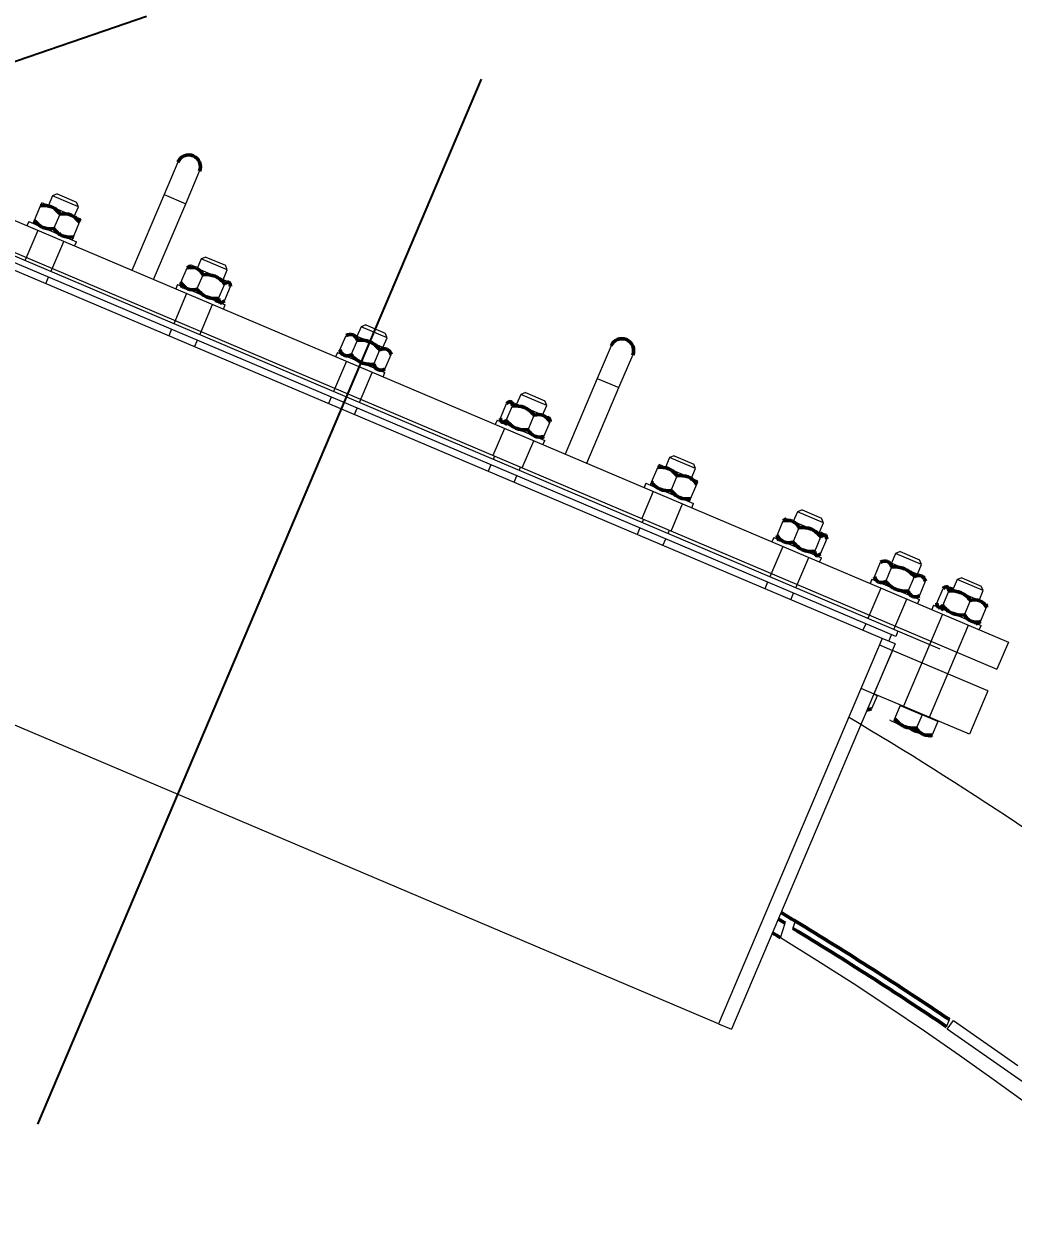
# Model space of a CAD drawing. Header units: inches. Extents: x 0 to 4731, y 0 to 1632.
# Drawn here: x 1050.21 to 1083.32, y 1395.15 to 1435.1 of the extents above; entities that cross this region are included whole.
import ezdxf

# ---------------------------------------------------------------- set-up
doc = ezdxf.new("R2010")
doc.units = ezdxf.units.IN
doc.header["$LTSCALE"] = 48
doc.header["$MEASUREMENT"] = 0
doc.linetypes.add('CENTER', pattern=[2, 1.25, -0.25, 0.25, -0.25])
for name, color, linetype, lineweight in [('AM_0', 7, 'Continuous', 50), ('AM_7', 142, 'CENTER', 25), ('Am_8', 1, 'Continuous', 25), ('Equipment-AM_0', 7, 'Continuous', 50), ('Equipment-AM_5', 92, 'Continuous', 25), ('Process-AM_5', 92, 'Continuous', 25)]:
    doc.layers.add(name, color=color, linetype=linetype, lineweight=lineweight)
doc.styles.add('ISOCP', font='ISOCP.SHX')
doc.styles.get("Standard").update_dxf_attribs({"font": 'ROMANS.SHX', "width": 0.7})
doc.dimstyles.new('METSOPOWER_ANSI$0', dxfattribs={"dimtxt": 0.12, "dimasz": 0.12, "dimexe": 0.1, "dimexo": 0.05, "dimgap": 0.06, "dimtad": 1, "dimtoh": 1, "dimdec": 5, "dimzin": 12, "dimdsep": 46, "dimlunit": 4, "dimtxsty": 'Standard', "dimcen": 0, "dimclrd": 256, "dimclre": 256, "dimclrt": 140, "dimadec": 0, "dimazin": 2, "dimtp": 0.1, "dimtm": 0.1, "dimtfac": 0.71, "dimtdec": 5, "dimtmove": 0, "dimatfit": 3, "dimfxl": 1, "dimfrac": 2, "dimtzin": 7, "dimlwd": -1, "dimlwe": -1, "dimarcsym": 1})
doc.dimstyles.new('METSOPOWER_ANSI$2', dxfattribs={"dimtxt": 0.12, "dimasz": 0.12, "dimexe": 0.1, "dimexo": 0.05, "dimgap": 0.06, "dimtad": 1, "dimzin": 12, "dimdsep": 46, "dimlunit": 3, "dimtxsty": 'Standard', "dimcen": 0, "dimclrd": 256, "dimclre": 256, "dimclrt": 140, "dimadec": 0, "dimazin": 2, "dimtp": 0.1, "dimtm": 0.1, "dimtfac": 0.71, "dimtmove": 0, "dimatfit": 3, "dimfxl": 1, "dimtzin": 7, "dimlwd": -1, "dimlwe": -1, "dimarcsym": 1})
doc.dimstyles.new('VALMET_ANSI$0', dxfattribs={"dimscale": 48, "dimtxt": 0.12, "dimasz": 0.12, "dimexe": 0.1, "dimexo": 0.05, "dimgap": 0.06, "dimtad": 1, "dimtoh": 1, "dimdec": 5, "dimzin": 7, "dimdsep": 46, "dimlunit": 4, "dimtxsty": 'Standard', "dimcen": 0, "dimclrd": 256, "dimclre": 256, "dimclrt": 140, "dimadec": 0, "dimazin": 2, "dimtp": 0.1, "dimtm": 0.1, "dimtfac": 0.71, "dimtdec": 5, "dimtofl": 0, "dimtmove": 0, "dimatfit": 3, "dimfxl": 1, "dimfrac": 2, "dimtolj": 1, "dimtzin": 7, "dimlwd": -1, "dimlwe": -1, "dimarcsym": 1})
doc.dimstyles.new('VALMET_ANSI$2', dxfattribs={"dimtxt": 0.12, "dimasz": 0.12, "dimexe": 0.1, "dimexo": 0.05, "dimgap": 0.06, "dimtad": 1, "dimdec": 5, "dimzin": 7, "dimdsep": 46, "dimlunit": 4, "dimtxsty": 'Standard', "dimcen": 0, "dimclrd": 256, "dimclre": 256, "dimclrt": 140, "dimadec": 0, "dimazin": 2, "dimtp": 0.1, "dimtm": 0.1, "dimtfac": 0.71, "dimtdec": 5, "dimtofl": 0, "dimtmove": 0, "dimatfit": 3, "dimfxl": 1, "dimfrac": 2, "dimtolj": 1, "dimtzin": 7, "dimlwd": -1, "dimlwe": -1, "dimarcsym": 1})

# ---------------------------------------------------------------- blocks, each defined once
blk = doc.blocks.new('*D455')
at = {"layer": 'Defpoints', "color": 0, "transparency": 16777216}
for p in [(1132.931, 1522.748), (892.931, 1302.711), (1132.931, 1302.711)]:
    blk.add_point(p, dxfattribs=at)
at = {"layer": 'Equipment-AM_5', "linetype": 'ByBlock', "transparency": 16777216}
for p, q in [((892.931, 1305.111), (892.931, 1527.548)), ((1132.931, 1305.111), (1132.931, 1527.548)), ((898.691, 1522.748), (1127.171, 1522.748))]:
    blk.add_line(p, q, dxfattribs=at)
at = {"layer": 'Equipment-AM_5', "transparency": 16777216}
for points in [[(898.691, 1523.708), (898.691, 1521.788), (892.931, 1522.748)], [(1127.171, 1523.708), (1127.171, 1521.788), (1132.931, 1522.748)]]:
    blk.add_solid(points, dxfattribs=at)
at = {"layer": 'Equipment-AM_5', "color": 140, "transparency": 16777216, "char_height": 5.76, "attachment_point": 2, "style": 'ISOCP', "bg_fill": 3, "box_fill_scale": 1.25, "bg_fill_color": 256, "bg_fill_true_color": 13158600, "bg_fill_transparency": 0}
for s, insert in [('20\'-0"', (1012.931, 1531.389)), ('OUTSIDE', (1012.931, 1519.868))]:
    blk.add_mtext(s, dxfattribs=dict(at, insert=insert))
blk = doc.blocks.new('*D595')
at = {"layer": 'Defpoints', "color": 0, "transparency": 16777216}
for p in [(1119.408, 1502.052), (1012.931, 1432.445), (1119.408, 1356.961)]:
    blk.add_point(p, dxfattribs=at)
at = {"layer": 'Equipment-AM_5', "linetype": 'ByBlock', "transparency": 16777216}
for p, q in [((1012.931, 1434.845), (1012.931, 1506.852)), ((1119.408, 1359.361), (1119.408, 1506.852)), ((1018.691, 1502.052), (1113.648, 1502.052))]:
    blk.add_line(p, q, dxfattribs=at)
at = {"layer": 'Equipment-AM_5', "transparency": 16777216}
for points in [[(1018.691, 1503.012), (1018.691, 1501.092), (1012.931, 1502.052)], [(1113.648, 1503.012), (1113.648, 1501.092), (1119.408, 1502.052)]]:
    blk.add_solid(points, dxfattribs=at)
at = {"layer": 'Equipment-AM_5', "color": 140, "transparency": 16777216, "insert": (1066.169, 1507.812), "char_height": 5.76, "attachment_point": 5, "style": 'ISOCP', "bg_fill": 3, "box_fill_scale": 1.25, "bg_fill_color": 256, "bg_fill_true_color": 13158600, "bg_fill_transparency": 0}
blk.add_mtext('8\'-10 15/32"', dxfattribs=at)
blk = doc.blocks.new('*D543')
at = {"layer": 'Defpoints', "color": 0, "transparency": 16777216}
for p in [(1139.931, 1537.145), (885.931, 1302.711), (1139.931, 1302.711)]:
    blk.add_point(p, dxfattribs=at)
at = {"layer": 'Equipment-AM_5', "linetype": 'ByBlock', "transparency": 16777216}
for p, q in [((885.931, 1305.111), (885.931, 1541.945)), ((1139.931, 1305.111), (1139.931, 1541.945)), ((891.691, 1537.145), (1134.171, 1537.145))]:
    blk.add_line(p, q, dxfattribs=at)
at = {"layer": 'Equipment-AM_5', "transparency": 16777216}
for points in [[(891.691, 1538.105), (891.691, 1536.185), (885.931, 1537.145)], [(1134.171, 1538.105), (1134.171, 1536.185), (1139.931, 1537.145)]]:
    blk.add_solid(points, dxfattribs=at)
at = {"layer": 'Equipment-AM_5', "color": 140, "transparency": 16777216, "insert": (1012.931, 1542.905), "char_height": 5.76, "attachment_point": 5, "style": 'ISOCP', "bg_fill": 3, "box_fill_scale": 1.25, "bg_fill_color": 256, "bg_fill_true_color": 13158600, "bg_fill_transparency": 0}
blk.add_mtext('21\'-2"', dxfattribs=at)
blk = doc.blocks.new('*D600')
at = {"layer": 'Defpoints', "color": 0, "transparency": 16777216}
for p in [(1055.542, 1464.75), (1065.526, 1433.253), (1012.931, 1432.445), (1050.672, 1398.259), (1012.931, 904.391)]:
    blk.add_point(p, dxfattribs=at)
at = {"layer": 'Equipment-AM_5', "linetype": 'ByBlock', "transparency": 16777216}
for p, q in [((1012.931, 1434.845), (1012.931, 1475.286)), ((1066.463, 1435.462), (1077.768, 1462.095))]:
    blk.add_line(p, q, dxfattribs=at)
blk.add_arc((1012.931, 1309.348), 161.137, 69.0482, 87.9518, dxfattribs=at)
at = {"layer": 'Equipment-AM_5', "transparency": 16777216}
for points in [[(1018.673, 1469.423), (1018.708, 1471.343), (1012.931, 1470.486)], [(1070.91, 1460.722), (1070.192, 1458.941), (1075.893, 1457.676)]]:
    blk.add_solid(points, dxfattribs=at)
at = {"layer": 'Equipment-AM_5', "color": 140, "transparency": 16777216, "insert": (1046.205, 1472.895), "char_height": 5.76, "attachment_point": 5, "rotation": 348.5, "bg_fill": 3, "box_fill_scale": 1.25, "bg_fill_color": 256, "bg_fill_true_color": 13158600, "bg_fill_transparency": 0}
blk.add_mtext('23°', dxfattribs=at)
blk = doc.blocks.new('*D601')
at = {"layer": 'Defpoints', "color": 0, "transparency": 16777216}
for p in [(1107.652, 1458.669), (1012.931, 1432.445), (1114.835, 1397.892), (1091.584, 1375.989), (1012.931, 904.391)]:
    blk.add_point(p, dxfattribs=at)
at = {"layer": 'Equipment-AM_5', "linetype": 'ByBlock', "transparency": 16777216}
for p, q in [((1012.931, 1434.845), (1012.931, 1489.862)), ((1116.582, 1399.538), (1149.75, 1430.784))]:
    blk.add_line(p, q, dxfattribs=at)
blk.add_arc((1012.931, 1301.895), 183.167, 45.09243, 88.19816, dxfattribs=at)
at = {"layer": 'Equipment-AM_5', "transparency": 16777216}
for points in [[(1018.675, 1484.011), (1018.706, 1485.931), (1012.931, 1485.062)], [(1142.929, 1432.291), (1141.553, 1430.953), (1146.256, 1427.492)]]:
    blk.add_solid(points, dxfattribs=at)
at = {"layer": 'Equipment-AM_5', "color": 140, "transparency": 16777216, "insert": (1087.826, 1475.343), "char_height": 5.76, "attachment_point": 5, "rotation": 336.6453, "bg_fill": 3, "box_fill_scale": 1.25, "bg_fill_color": 256, "bg_fill_true_color": 13158600, "bg_fill_transparency": 0}
blk.add_mtext('47°', dxfattribs=at)
blk = doc.blocks.new('*D602')
at = {"layer": 'Defpoints', "color": 0, "transparency": 16777216}
for p in [(1012.931, 1432.445), (1091.433, 965.574), (1113.52, 944.996), (1012.931, 904.391), (1063.139, 859.795)]:
    blk.add_point(p, dxfattribs=at)
at = {"layer": 'Process-AM_5', "linetype": 'ByBlock', "transparency": 16777216}
for p, q in [((1115.276, 943.36), (1152.407, 908.767)), ((1012.931, 901.991), (1012.931, 848.083))]:
    blk.add_line(p, q, dxfattribs=at)
blk.add_arc((1012.931, 1038.711), 185.828, 271.77604, 315.2501, dxfattribs=at)
at = {"layer": 'Process-AM_5', "transparency": 16777216}
for points in [[(1144.212, 908.551), (1145.596, 907.221), (1148.895, 912.039)], [(1018.705, 852.013), (1018.676, 853.932), (1012.931, 852.883)]]:
    blk.add_solid(points, dxfattribs=at)
at = {"layer": 'Process-AM_5', "color": 140, "transparency": 16777216, "insert": (1084.771, 873.594), "char_height": 5.76, "attachment_point": 5, "rotation": 23.5131}
blk.add_mtext('\\A1;47°', dxfattribs=at)
blk = doc.blocks.new('*D603')
at = {"layer": 'Defpoints', "color": 0, "transparency": 16777216}
for p in [(1041.584, 1447.525), (1012.931, 1432.445), (1026.961, 1425.947), (1015.437, 1421.979), (1012.931, 904.391)]:
    blk.add_point(p, dxfattribs=at)
at = {"layer": 'Process-AM_5', "linetype": 'ByBlock', "transparency": 16777216}
for p, q in [((1012.931, 1434.845), (1012.931, 1464.883)), ((1029.23, 1426.729), (1054.313, 1435.365))]:
    blk.add_line(p, q, dxfattribs=at)
blk.add_arc((1012.931, 1421.116), 38.966, 27.4772, 81.5228, dxfattribs=at)
at = {"layer": 'Process-AM_5', "transparency": 16777216}
for points in [[(1018.605, 1458.7), (1018.746, 1460.615), (1012.931, 1460.083)], [(1048.384, 1439.474), (1046.62, 1438.717), (1049.775, 1433.803)]]:
    blk.add_solid(points, dxfattribs=at)
at = {"layer": 'Process-AM_5', "color": 140, "transparency": 16777216, "insert": (1038.904, 1457.529), "char_height": 5.76, "attachment_point": 5, "rotation": 324.5}
blk.add_mtext('\\A1;71°', dxfattribs=at)
blk = doc.blocks.new('*D606')
at = {"layer": 'Defpoints', "color": 0, "transparency": 16777216}
for p in [(1121.3, 1487.338), (1012.931, 1432.445), (1121.3, 1361.945)]:
    blk.add_point(p, dxfattribs=at)
at = {"layer": 'Process-AM_5', "linetype": 'ByBlock', "transparency": 16777216}
for p, q in [((1012.931, 1434.845), (1012.931, 1492.138)), ((1121.3, 1364.345), (1121.3, 1492.138)), ((1018.691, 1487.338), (1115.54, 1487.338))]:
    blk.add_line(p, q, dxfattribs=at)
at = {"layer": 'Process-AM_5', "transparency": 16777216}
for points in [[(1018.691, 1488.298), (1018.691, 1486.378), (1012.931, 1487.338)], [(1115.54, 1488.298), (1115.54, 1486.378), (1121.3, 1487.338)]]:
    blk.add_solid(points, dxfattribs=at)
at = {"layer": 'Process-AM_5', "color": 140, "transparency": 16777216, "insert": (1067.115, 1494.606), "char_height": 5.76, "attachment_point": 5}
blk.add_mtext('\\A1;9\'-0 3/8"', dxfattribs=at)

msp = doc.modelspace()

# ---------------------------------------------------------------- hatches: boundary and pattern name
at = {"layer": 'Am_8'}
h = msp.add_hatch(dxfattribs=at)
h.set_pattern_fill('ANSI32', color=256, scale=48, style=0)
h.set_pattern_definition([(45, (-160.521, 2.043), (-12.72792, 12.72792), []), (45, (-152.036, 2.043), (-12.72792, 12.72792), [])])
edge = h.paths.add_edge_path(flags=0)
edge.add_line((1081.112628, 1401.437545), (1086.043923, 1397.984615))
edge.add_line((1086.043923, 1397.984615), (1086.253279, 1398.283605))
edge.add_line((1086.253279, 1398.283605), (1084.098909, 1399.792111))
edge.add_arc((1084.242303, 1399.996899), 0.25, 145, 235, ccw=False)
edge.add_line((1084.037515, 1400.140293), (1086.88819, 1404.211479))
edge.add_arc((1087.092978, 1404.068085), 0.25, 55, 145, ccw=False)
edge.add_line((1087.236372, 1404.272873), (1089.390742, 1402.764367))
edge.add_line((1089.390742, 1402.764367), (1089.600097, 1403.063357))
edge.add_line((1089.600097, 1403.063357), (1084.668802, 1406.516287))
edge.add_line((1084.668802, 1406.516287), (1084.459447, 1406.217297))
edge.add_line((1084.459447, 1406.217297), (1086.613817, 1404.708791))
edge.add_arc((1086.470422, 1404.504003), 0.25, -35, 55, ccw=False)
edge.add_line((1086.67521, 1404.360609), (1083.824536, 1400.289423))
edge.add_arc((1083.619748, 1400.432817), 0.25, 235, 325, ccw=False)
edge.add_line((1083.476353, 1400.228029), (1081.321984, 1401.736535))
edge.add_line((1081.321984, 1401.736535), (1081.112628, 1401.437545))

# ---------------------------------------------------------------- linework, layer by layer
at = {"layer": 'Equipment-AM_0', "lineweight": 18}
for p, q in [((1081.112628, 1401.437545), (1081.321984, 1401.736535)), ((1081.321984, 1401.736535), (1083.476353, 1400.228029)), ((1086.043923, 1397.984615), (1081.112628, 1401.437545))]:
    msp.add_line(p, q, dxfattribs=at)
for radius, start, end in [(127, 47.27038563, 59.27734164), (119.5, 14.83038153, 58.40728617)]:
    msp.add_arc((1012.931266, 1302.71108), radius, start, end, dxfattribs=at)

# ---------------------------------------------------------------- next in the draw order: dimensions: what is measured, and where the dimension line sits
at = {"layer": 'Equipment-AM_5'}
dim = msp.add_linear_dim(base=(1132.931266, 1522.748231), p1=(892.931266, 1302.71108), p2=(1132.931266, 1302.71108), text='<>\\XOUTSIDE', dimstyle='METSOPOWER_ANSI$0', override={"dimscale": 48, "dimzin": 15, "dimpost": '', "dimtxsty": 'ISOCP', "dimtfill": 1}, dxfattribs=at)
dim.commit()
dim.dimension.update_dxf_attribs({"geometry": '*D455', "text_midpoint": (1012.931266, 1522.748231), "dimtype": 160})

# ---------------------------------------------------------------- next in the draw order: dimensions: what is measured, and where the dimension line sits
dim = msp.add_linear_dim(base=(1119.4076912, 1502.0519212), p1=(1012.931266, 1432.4448612), p2=(1119.4076912, 1356.9606961), dimstyle='METSOPOWER_ANSI$0', override={"dimscale": 48, "dimzin": 15, "dimtxsty": 'ISOCP', "dimtfill": 1}, dxfattribs=at)
dim.commit()
dim.dimension.update_dxf_attribs({"geometry": '*D595', "text_midpoint": (1066.1694786, 1507.8124881)})

# ---------------------------------------------------------------- next in the draw order: dimensions: what is measured, and where the dimension line sits
dim = msp.add_linear_dim(base=(1139.931266, 1537.144776), p1=(885.931266, 1302.71108), p2=(1139.931266, 1302.71108), dimstyle='METSOPOWER_ANSI$0', override={"dimscale": 48, "dimzin": 15, "dimtxsty": 'ISOCP', "dimtfill": 1}, dxfattribs=at)
dim.commit()
dim.dimension.update_dxf_attribs({"geometry": '*D543', "text_midpoint": (1012.931266, 1542.905343)})

# ---------------------------------------------------------------- next in the draw order: linework, layer by layer
at = {"layer": 'AM_0', "lineweight": 18}
for p, q in [((1039.712213, 1432.841593), (1083.161288, 1414.398555)), ((1039.327635, 1431.935585), (1082.77671, 1413.492547)), ((1080.880473, 1414.169141), (1041.131573, 1431.041548)), ((1055.364589, 1430.474563), (1054.903095, 1429.387353)), ((1079.388538, 1414.58858), (1042.469677, 1430.259706)), ((1055.627902, 1429.079691), (1056.089396, 1430.166901)), ((1078.933372, 1414.525165), (1042.740246, 1429.888236)), ((1051.165626, 1429.348551), (1051.019847, 1429.005117)), ((1051.320497, 1429.411122), (1051.165626, 1429.348551)), ((1052.035395, 1428.979356), (1051.165626, 1429.348551)), ((1051.320497, 1429.411122), (1051.972823, 1429.134226)), ((1054.903095, 1429.387353), (1053.826277, 1426.850529)), ((1054.903095, 1429.387353), (1055.627902, 1429.079691)), ((1050.560293, 1428.527035), (1050.7669, 1429.013771)), ((1050.7669, 1429.013771), (1050.809736, 1429.114686)), ((1051.1359, 1428.976238), (1050.809736, 1429.114686)), ((1051.788226, 1428.699342), (1051.1359, 1428.976238)), ((1051.896947, 1428.653193), (1052.035395, 1428.979356)), ((1052.035395, 1428.979356), (1051.972823, 1429.134226)), ((1054.551084, 1426.542866), (1055.627902, 1429.079691)), ((1050.372496, 1428.487652), (1050.310963, 1428.342691)), ((1050.372496, 1428.487652), (1051.967071, 1427.810795)), ((1050.517457, 1428.42612), (1050.560293, 1428.527035)), ((1051.212619, 1428.250139), (1051.419227, 1428.736875)), ((1052.114389, 1428.560894), (1051.788226, 1428.699342)), ((1051.864946, 1427.973243), (1052.071553, 1428.459979)), ((1052.114389, 1428.560894), (1052.071553, 1428.459979)), ((1050.673367, 1428.18886), (1050.24264, 1427.17413)), ((1050.74057, 1428.347182), (1050.734899, 1428.333821)), ((1051.112408, 1426.804935), (1051.543135, 1427.819665)), ((1051.604668, 1427.964626), (1051.610909, 1427.979329)), ((1051.864946, 1427.973243), (1051.82211, 1427.872327)), ((1051.905539, 1427.665834), (1051.967071, 1427.810795)), ((1056.302572, 1427.296357), (1056.147701, 1427.233785)), ((1056.302572, 1427.296357), (1056.954898, 1427.019461)), ((1055.467119, 1426.444211), (1055.673726, 1426.930947)), ((1055.982873, 1426.91882), (1055.791811, 1426.999921)), ((1056.612972, 1426.651359), (1055.982873, 1426.91882)), ((1056.147701, 1427.233785), (1056.009253, 1426.907622)), ((1057.01747, 1426.864591), (1056.147701, 1427.233785)), ((1056.879021, 1426.538428), (1057.01747, 1426.864591)), ((1057.01747, 1426.864591), (1056.954898, 1427.019461)), ((1050.943194, 1426.406291), (1051.035492, 1426.623733)), ((1055.999741, 1426.218126), (1056.206348, 1426.704862)), ((1057.074236, 1426.455564), (1056.612972, 1426.651359)), ((1055.655441, 1426.074094), (1055.224714, 1425.059365)), ((1055.35457, 1426.372887), (1055.293038, 1426.227925)), ((1055.35457, 1426.372887), (1056.949146, 1425.69603)), ((1056.727316, 1425.909289), (1056.933924, 1426.396025)), ((1056.92227, 1425.826536), (1057.128877, 1426.313272)), ((1057.110891, 1426.410421), (1057.096464, 1426.446129)), ((1056.094483, 1424.69017), (1056.52521, 1425.7049)), ((1056.586742, 1425.849861), (1056.611147, 1425.907355)), ((1056.587316, 1425.851212), (1056.613122, 1425.838663)), ((1056.887613, 1425.551068), (1056.949146, 1425.69603)), ((1055.147799, 1424.878163), (1055.0555, 1424.660721)), ((1061.494126, 1424.964363), (1061.355678, 1424.6382)), ((1061.648996, 1425.026935), (1061.494126, 1424.964363)), ((1062.363894, 1424.595168), (1061.494126, 1424.964363)), ((1061.648996, 1425.026935), (1062.301323, 1424.750038)), ((1055.925268, 1424.291526), (1056.017567, 1424.508968)), ((1060.787877, 1424.185683), (1060.994485, 1424.672419)), ((1061.225631, 1424.693401), (1061.138236, 1424.730498)), ((1061.164498, 1424.025817), (1061.371105, 1424.512553)), ((1061.790562, 1424.453602), (1061.225631, 1424.693401)), ((1062.225446, 1424.269005), (1062.363894, 1424.595168)), ((1062.363894, 1424.595168), (1062.301323, 1424.750038)), ((1060.700995, 1424.103464), (1060.639463, 1423.958503)), ((1060.700995, 1424.103464), (1062.29557, 1423.426607)), ((1062.355493, 1424.213803), (1061.790562, 1424.453602)), ((1061.91774, 1423.706085), (1062.124347, 1424.192821)), ((1062.442888, 1424.176706), (1062.355493, 1424.213803)), ((1069.860728, 1424.321317), (1069.399235, 1423.234107)), ((1061.001866, 1423.804672), (1060.571139, 1422.789942)), ((1061.085776, 1424.002351), (1061.063399, 1423.949633)), ((1062.29436, 1423.546219), (1062.500968, 1424.032955)), ((1070.124042, 1422.926444), (1070.585535, 1424.013655)), ((1061.440907, 1422.420747), (1061.871635, 1423.435477)), ((1061.933167, 1423.580438), (1061.955544, 1423.633156)), ((1062.234038, 1423.281646), (1062.29557, 1423.426607)), ((1069.399235, 1423.234107), (1068.322417, 1420.697282)), ((1069.047224, 1420.38962), (1070.124042, 1422.926444)), ((1069.399235, 1423.234107), (1070.124042, 1422.926444)), ((1060.494223, 1422.60874), (1060.401925, 1422.391298)), ((1066.840551, 1422.69494), (1066.702102, 1422.368777)), ((1066.995421, 1422.757512), (1066.840551, 1422.69494)), ((1067.710319, 1422.325745), (1066.840551, 1422.69494)), ((1066.995421, 1422.757512), (1067.647747, 1422.480616)), ((1067.710319, 1422.325745), (1067.647747, 1422.480616)), ((1061.271693, 1422.022103), (1061.363992, 1422.239545)), ((1066.159968, 1421.905366), (1066.366575, 1422.392102)), ((1066.354921, 1421.822613), (1066.561529, 1422.309349)), ((1066.968152, 1422.255846), (1066.506888, 1422.451641)), ((1067.598251, 1421.988385), (1066.968152, 1422.255846)), ((1067.571871, 1421.999582), (1067.710319, 1422.325745)), ((1066.04742, 1421.834042), (1065.985887, 1421.68908)), ((1066.04742, 1421.834042), (1067.641995, 1421.157185)), ((1066.410397, 1421.681561), (1066.383443, 1421.691408)), ((1066.434316, 1421.737912), (1066.409823, 1421.68021)), ((1067.082497, 1421.513776), (1067.289104, 1422.000512)), ((1067.789313, 1421.907284), (1067.598251, 1421.988385)), ((1067.615119, 1421.287691), (1067.821726, 1421.774427)), ((1066.29393, 1421.558324), (1065.909352, 1420.652315)), ((1066.887842, 1420.236971), (1067.27242, 1421.14298)), ((1067.497034, 1421.218717), (1067.530631, 1421.232291)), ((1067.580463, 1421.012223), (1067.641995, 1421.157185)), ((1065.963713, 1420.62924), (1065.917564, 1420.520519)), ((1071.822625, 1420.580175), (1071.684177, 1420.254012)), ((1071.977496, 1420.642747), (1071.822625, 1420.580175)), ((1072.692394, 1420.21098), (1071.822625, 1420.580175)), ((1071.977496, 1420.642747), (1072.629822, 1420.365851)), ((1065.840648, 1420.339318), (1065.748349, 1420.121875)), ((1066.787332, 1420.151325), (1066.833481, 1420.260046)), ((1071.217292, 1419.758659), (1071.423899, 1420.245395)), ((1071.466735, 1420.346311), (1071.423899, 1420.245395)), ((1071.792898, 1420.207863), (1071.466735, 1420.346311)), ((1072.445224, 1419.930966), (1071.792898, 1420.207863)), ((1072.546614, 1419.867546), (1072.692394, 1420.21098)), ((1072.692394, 1420.21098), (1072.629822, 1420.365851)), ((1066.618118, 1419.752681), (1066.710416, 1419.970123)), ((1071.029494, 1419.719276), (1070.967962, 1419.574315)), ((1071.029494, 1419.719276), (1072.62407, 1419.042419)), ((1071.217292, 1419.758659), (1071.174456, 1419.657744)), ((1071.869618, 1419.481763), (1072.076225, 1419.968499)), ((1072.771388, 1419.792518), (1072.445224, 1419.930966)), ((1072.521944, 1419.204867), (1072.728552, 1419.691603)), ((1072.728552, 1419.691603), (1072.771388, 1419.792518)), ((1071.276005, 1419.443559), (1070.891427, 1418.53755)), ((1071.869916, 1418.122206), (1072.254494, 1419.028214)), ((1072.479108, 1419.103952), (1072.521944, 1419.204867)), ((1072.562537, 1418.897458), (1072.62407, 1419.042419)), ((1070.945788, 1418.514475), (1070.899638, 1418.405754)), ((1075.420247, 1417.97461), (1075.626854, 1418.461347)), ((1075.74494, 1418.53032), (1075.711343, 1418.516746)), ((1075.936001, 1418.449219), (1075.74494, 1418.53032)), ((1076.10083, 1418.764185), (1075.962382, 1418.438022)), ((1076.2557, 1418.826757), (1076.10083, 1418.764185)), ((1076.970598, 1418.39499), (1076.10083, 1418.764185)), ((1076.2557, 1418.826757), (1076.908026, 1418.549861)), ((1076.970598, 1418.39499), (1076.908026, 1418.549861)), ((1070.822723, 1418.224552), (1070.730424, 1418.00711)), ((1071.769407, 1418.036559), (1071.815556, 1418.14528)), ((1076.5661, 1418.181758), (1075.936001, 1418.449219)), ((1075.952869, 1417.748526), (1076.159477, 1418.235262)), ((1077.027365, 1417.985963), (1076.5661, 1418.181758)), ((1076.807079, 1418.009764), (1076.970598, 1418.39499)), ((1076.85853, 1418.057629), (1076.830692, 1418.065393)), ((1071.600192, 1417.637915), (1071.692491, 1417.855358)), ((1075.307699, 1417.903286), (1075.246167, 1417.758325)), ((1075.307699, 1417.903286), (1076.902274, 1417.226429)), ((1076.680445, 1417.439688), (1076.887052, 1417.926424)), ((1076.875398, 1417.356936), (1077.082005, 1417.843672)), ((1077.063166, 1417.942931), (1077.049592, 1417.976528)), ((1075.60857, 1417.604494), (1075.177843, 1416.589764)), ((1079.383611, 1417.370727), (1079.245163, 1417.044564)), ((1079.538482, 1417.433298), (1079.383611, 1417.370727)), ((1080.25338, 1417.001532), (1079.383611, 1417.370727)), ((1079.538482, 1417.433298), (1080.190808, 1417.156402)), ((1073.456983, 1401.623601), (1037.263857, 1416.986672)), ((1076.047611, 1416.220569), (1076.478338, 1417.235299)), ((1076.840742, 1417.081468), (1076.902274, 1417.226429)), ((1078.677363, 1416.592047), (1078.88397, 1417.078783)), ((1079.115116, 1417.099765), (1079.027721, 1417.136862)), ((1079.053984, 1416.432181), (1079.260591, 1416.918917)), ((1079.680048, 1416.859966), (1079.115116, 1417.099765)), ((1080.114932, 1416.675369), (1080.25338, 1417.001532)), ((1080.25338, 1417.001532), (1080.190808, 1417.156402)), ((1078.590481, 1416.509828), (1078.528948, 1416.364867)), ((1078.590481, 1416.509828), (1080.185056, 1415.832971)), ((1080.244979, 1416.620167), (1079.680048, 1416.859966)), ((1079.807225, 1416.112449), (1080.013832, 1416.599185)), ((1080.332374, 1416.58307), (1080.244979, 1416.620167)), ((1081.447254, 1416.494762), (1081.283111, 1416.108064)), ((1081.602125, 1416.557334), (1081.447254, 1416.494762)), ((1082.317023, 1416.125568), (1081.447254, 1416.494762)), ((1081.602125, 1416.557334), (1082.254451, 1416.280438)), ((1075.100927, 1416.408562), (1075.008628, 1416.19112)), ((1078.891352, 1416.211036), (1078.460625, 1415.196306)), ((1080.183846, 1415.952583), (1080.390453, 1416.439319)), ((1080.766672, 1415.705188), (1080.973279, 1416.191924)), ((1080.961625, 1415.622435), (1081.168232, 1416.109171)), ((1081.091364, 1416.260898), (1081.05682, 1416.246941)), ((1081.574856, 1416.055668), (1081.113592, 1416.251463)), ((1081.308233, 1416.167249), (1081.282426, 1416.179797)), ((1082.178575, 1415.799404), (1082.317023, 1416.125568)), ((1082.317023, 1416.125568), (1082.254451, 1416.280438)), ((1075.878397, 1415.821925), (1075.970696, 1416.039367)), ((1079.330393, 1414.827111), (1079.76112, 1415.841841)), ((1079.822653, 1415.986802), (1079.84575, 1416.041215)), ((1080.123524, 1415.68801), (1080.185056, 1415.832971)), ((1082.204955, 1415.788207), (1081.574856, 1416.055668)), ((1081.689201, 1415.313598), (1081.895808, 1415.800334)), ((1082.396017, 1415.707106), (1082.204955, 1415.788207)), ((1082.409458, 1415.673836), (1082.396017, 1415.707106)), ((1080.954995, 1415.335071), (1079.64743, 1412.254642)), ((1080.654124, 1415.633864), (1080.592591, 1415.488902)), ((1080.654124, 1415.633864), (1082.248699, 1414.957007)), ((1080.990147, 1415.49123), (1081.017709, 1415.482816)), ((1081.041598, 1415.539096), (1081.016527, 1415.480033)), ((1082.221823, 1415.087513), (1082.42843, 1415.574249)), ((1078.383709, 1415.015104), (1078.29141, 1414.797662)), ((1080.517198, 1411.885447), (1081.824763, 1414.965876)), ((1082.187167, 1414.812045), (1082.248699, 1414.957007)), ((1078.933372, 1414.525165), (1073.456983, 1401.623601)), ((1079.36881, 1414.340333), (1078.933372, 1414.525165)), ((1079.161179, 1414.428467), (1079.253477, 1414.645909)), ((1079.465453, 1414.769781), (1079.388538, 1414.58858)), ((1079.36881, 1414.340333), (1073.892421, 1401.438769)), ((1079.276512, 1414.122891), (1078.661187, 1412.673277)), ((1078.841073, 1414.307723), (1079.276512, 1414.122891)), ((1082.469047, 1412.76774), (1079.276512, 1414.122891)), ((1083.161288, 1414.398555), (1082.77671, 1413.492547)), ((1078.225749, 1412.858109), (1078.661187, 1412.673277)), ((1078.764221, 1412.608156), (1078.57631, 1412.165466)), ((1078.764221, 1412.608156), (1078.653495, 1412.655157)), ((1081.853723, 1411.318126), (1078.661187, 1412.673277)), ((1082.469047, 1412.76774), (1081.853723, 1411.318126)), ((1078.422749, 1412.111551), (1078.432559, 1412.107387)), ((1079.542, 1412.278009), (1079.35409, 1411.835319)), ((1079.542, 1412.278009), (1080.269576, 1411.969171)), ((1079.213777, 1411.77578), (1079.191549, 1411.785215)), ((1079.213777, 1411.77578), (1079.675041, 1411.579985)), ((1080.269576, 1411.969171), (1080.081665, 1411.526481)), ((1080.802198, 1411.743087), (1080.269576, 1411.969171)), ((1080.802198, 1411.743087), (1080.614287, 1411.300397)), ((1079.675041, 1411.579985), (1080.30514, 1411.312524)), ((1080.30514, 1411.312524), (1080.496202, 1411.231423)), ((1080.496202, 1411.231423), (1080.529706, 1411.244959)), ((1075.534638, 1404.50041), (1075.693579, 1404.989582)), ((1075.944262, 1404.817579), (1076.038759, 1405.05264)), ((1081.090357, 1401.524181), (1081.185724, 1401.761404)), ((1081.112628, 1401.437545), (1081.321984, 1401.736535)), ((1073.456983, 1401.623601), (1073.892421, 1401.438769))]:
    msp.add_line(p, q, dxfattribs=at)
at = {"layer": 'AM_0', "flags": 128}
for points in [[(1055.673726, 1426.930947), (1055.741923, 1426.978635), (1055.801071, 1426.99397), (1055.814039, 1426.990486)], [(1055.814039, 1426.990486), (1055.836273, 1426.972429), (1055.850685, 1426.943848)], [(1057.074236, 1426.455564), (1057.045802, 1426.459015), (1057.011368, 1426.448329), (1056.933924, 1426.396025)], [(1057.128877, 1426.313272), (1057.115807, 1426.395456), (1057.08575, 1426.448656), (1057.074236, 1426.455564)], [(1055.521759, 1426.301919), (1055.499525, 1426.319976), (1055.483291, 1426.352169), (1055.467119, 1426.444211)], [(1055.574899, 1426.308851), (1055.534727, 1426.298436), (1055.521759, 1426.301919)], [(1056.613122, 1425.838663), (1056.685436, 1425.816587), (1056.750029, 1425.810037)], [(1056.727316, 1425.909289), (1056.740386, 1425.827105), (1056.770443, 1425.773905), (1056.781957, 1425.766997)], [(1056.781957, 1425.766997), (1056.810391, 1425.763547), (1056.844826, 1425.774232), (1056.92227, 1425.826536)], [(1066.366575, 1422.392102), (1066.434773, 1422.43979), (1066.493921, 1422.455124), (1066.506888, 1422.451641)], [(1066.506888, 1422.451641), (1066.529122, 1422.433584), (1066.545356, 1422.401391), (1066.561529, 1422.309349)], [(1066.214609, 1421.763074), (1066.192374, 1421.781131), (1066.176141, 1421.813324), (1066.159968, 1421.905366)], [(1066.354921, 1421.822613), (1066.286724, 1421.774925), (1066.227576, 1421.75959), (1066.214609, 1421.763074)], [(1066.383443, 1421.691408), (1066.317329, 1421.728091), (1066.267748, 1421.770005)], [(1067.767085, 1421.916719), (1067.738651, 1421.920169), (1067.70808, 1421.910683)], [(1067.821726, 1421.774427), (1067.808656, 1421.856611), (1067.778599, 1421.909811), (1067.767085, 1421.916719)], [(1067.530304, 1421.2331), (1067.537675, 1421.235387), (1067.615119, 1421.287691)], [(1075.711669, 1418.515938), (1075.704298, 1418.513651), (1075.626854, 1418.461347)], [(1075.420247, 1417.97461), (1075.433317, 1417.892427), (1075.463374, 1417.839227), (1075.474888, 1417.832319)], [(1075.474888, 1417.832319), (1075.503322, 1417.828868), (1075.531688, 1417.837671)], [(1076.887052, 1417.926424), (1076.955249, 1417.974112), (1077.014397, 1417.989447), (1077.027365, 1417.985963)], [(1077.027365, 1417.985963), (1077.049599, 1417.967907), (1077.065833, 1417.935714), (1077.082005, 1417.843672)], [(1076.735085, 1417.297397), (1076.712851, 1417.315453), (1076.696618, 1417.347646), (1076.680445, 1417.439688)], [(1076.875398, 1417.356936), (1076.807201, 1417.309248), (1076.748053, 1417.293913), (1076.735085, 1417.297397)], [(1081.168232, 1416.109171), (1081.163329, 1416.153021), (1081.147761, 1416.212366), (1081.119285, 1416.248583), (1081.113592, 1416.251463)], [(1081.282426, 1416.179797), (1081.210112, 1416.201874), (1081.148885, 1416.208081)], [(1082.42843, 1415.574249), (1082.423527, 1415.618098), (1082.408958, 1415.673634)], [(1080.821313, 1415.562896), (1080.827339, 1415.560802), (1080.871506, 1415.56486), (1080.926676, 1415.595502), (1080.961625, 1415.622435)], [(1080.879712, 1415.569418), (1080.957432, 1415.507138), (1080.990147, 1415.49123)], [(1082.046294, 1415.074429), (1082.054268, 1415.053455), (1082.08151, 1415.027974)], [(1082.08151, 1415.027974), (1082.087536, 1415.02588), (1082.131704, 1415.029938), (1082.186874, 1415.06058), (1082.221823, 1415.087513)], [(1078.431175, 1412.131402), (1078.455248, 1412.131677), (1078.57631, 1412.165466)], [(1079.855364, 1411.535383), (1079.967755, 1411.457756), (1080.01271, 1411.436653)], [(1080.01271, 1411.436653), (1080.110358, 1411.403822), (1080.198089, 1411.387999)], [(1080.614287, 1411.300397), (1080.576651, 1411.271583), (1080.529408, 1411.245698)]]:
    msp.add_lwpolyline(points, dxfattribs=at)
at = {"layer": 'AM_0'}
for centre, radius, start, end in [((1055.726992, 1430.320732), 0.393701, 337, 157), ((1050.884822, 1428.340456), 0.683563, 68.4504126, 99.9338349), ((1050.851061, 1428.351718), 0.68641, 34.1331265, 65.482626), ((1051.128459, 1428.912191), 0.68641, 214.1331265, 245.482626), ((1051.534825, 1428.040719), 0.705689, 68.9561464, 99.428101), ((1051.492884, 1428.06239), 0.702093, 34.4919663, 65.1237862), ((1051.094697, 1428.923454), 0.683563, 248.4504126, 279.9338349), ((1051.794238, 1428.651219), 0.706502, 214.5898651, 245.0258874), ((1051.748885, 1428.664854), 0.701282, 248.8580664, 279.5261811), ((1055.810289, 1426.465751), 0.484827, 69.1470289, 106.360113), ((1055.775059, 1426.478075), 0.487281, 27.7370267, 64.7558314), ((1056.301581, 1425.856713), 0.853479, 68.6016864, 96.4064932), ((1056.260203, 1425.87855), 0.849517, 37.5273659, 65.4644544), ((1055.898408, 1426.670999), 0.487281, 207.7370267, 244.7558314), ((1055.863178, 1426.683322), 0.484827, 249.1470289, 286.360113), ((1056.676577, 1426.739518), 0.854375, 217.6083813, 245.3834391), ((1056.631431, 1426.752478), 0.848624, 248.5205377, 276.4876419), ((1061.133731, 1424.422115), 0.286429, 71.2859206, 119.0876503), ((1061.092539, 1424.437408), 0.288524, 15.096528, 62.5299012), ((1061.45801, 1423.609142), 0.907582, 68.5052785, 95.4947215), ((1070.223132, 1424.167486), 0.393701, 337, 157), ((1061.066443, 1424.260828), 0.288524, 195.096528, 242.5299012), ((1061.416712, 1423.631092), 0.903486, 38.4429344, 65.5570656), ((1062.2638, 1423.940237), 0.288524, 71.4700988, 118.903472), ((1062.224185, 1423.959245), 0.286429, 14.9123497, 62.7140794), ((1061.025251, 1424.276121), 0.286429, 251.2859206, 299.0876503), ((1061.875314, 1424.591616), 0.908508, 218.5193013, 245.4806987), ((1061.830116, 1424.604383), 0.902562, 248.4287903, 275.5712097), ((1062.194522, 1423.779795), 0.286429, 194.9123497, 242.7140794), ((1062.154907, 1423.798803), 0.288524, 251.4700988, 298.903472), ((1066.656761, 1421.4612), 0.853479, 68.6016864, 96.4064932), ((1066.615384, 1421.483036), 0.849517, 37.5273659, 65.4644544), ((1067.031757, 1422.344005), 0.854375, 217.6083813, 245.3834391), ((1067.425565, 1421.532728), 0.487281, 69.2441686, 106.2629733), ((1067.392228, 1421.54951), 0.484827, 27.639887, 64.8529711), ((1066.986612, 1422.356965), 0.848624, 248.5205377, 276.4876419), ((1067.511995, 1421.738693), 0.484827, 207.639887, 244.8529711), ((1067.478658, 1421.755474), 0.487281, 249.2441686, 286.2629733), ((1071.539498, 1419.549239), 0.705689, 68.9561464, 99.428101), ((1071.497556, 1419.57091), 0.702093, 34.4919663, 65.1237862), ((1071.79891, 1420.159739), 0.706502, 214.5898651, 245.0258874), ((1072.193848, 1419.292243), 0.68641, 68.517374, 99.8668735), ((1072.162294, 1419.308705), 0.683563, 34.0661651, 65.5495874), ((1071.753557, 1420.173375), 0.701282, 248.8580664, 279.5261811), ((1072.435876, 1419.864661), 0.683563, 214.0661651, 245.5495874), ((1072.404322, 1419.881124), 0.68641, 248.517374, 279.8668735), ((1075.762629, 1417.976062), 0.503921, 69.8763976, 105.6307444), ((1075.718332, 1417.99818), 0.500816, 28.2546337, 64.2382243), ((1076.257567, 1417.40883), 0.832233, 68.2393604, 96.7688193), ((1076.226443, 1417.42543), 0.829095, 37.1760441, 65.8157762), ((1075.86416, 1418.214583), 0.504624, 208.3949849, 244.0978732), ((1075.816938, 1418.229814), 0.500116, 249.7357183, 285.7714237), ((1076.613478, 1418.24952), 0.829095, 217.1760441, 245.8157762), ((1076.74496, 1417.766051), 0.312915, 42.8924029, 68.7190302), ((1076.582355, 1418.266121), 0.832233, 248.2393604, 276.7688193), ((1079.024824, 1416.810777), 0.302765, 72.6488572, 117.7247136), ((1078.972207, 1416.835875), 0.300102, 16.0641283, 61.5623009), ((1079.350642, 1416.037894), 0.885613, 68.1639481, 95.8360519), ((1078.968504, 1416.677307), 0.303368, 196.3225313, 241.3038979), ((1079.31958, 1416.054586), 0.882368, 38.1120486, 65.8879514), ((1080.153079, 1416.348881), 0.286429, 71.2859206, 119.0876503), ((1080.111887, 1416.364174), 0.288524, 15.096528, 62.5299012), ((1078.91345, 1416.696664), 0.299502, 252.3895394, 297.9840315), ((1079.748236, 1416.97678), 0.882368, 218.1120486, 245.8879514), ((1079.717174, 1416.993472), 0.885613, 248.1639481, 275.8360519), ((1080.085791, 1416.187594), 0.288524, 195.096528, 242.5299012), ((1081.09888, 1416.091031), 0.161105, 84.7604263, 141.2255193), ((1081.266322, 1415.282739), 0.832233, 68.2393604, 96.7688193), ((1080.044599, 1416.202887), 0.286429, 251.2859206, 299.0876503), ((1080.927158, 1415.685178), 0.161728, 172.8929256, 229.1211288), ((1081.235199, 1415.29934), 0.829095, 37.1760441, 65.8157762), ((1082.032371, 1415.335138), 0.484827, 69.1470289, 106.360113), ((1081.997141, 1415.347462), 0.487281, 27.7370267, 64.7558314), ((1081.622234, 1416.123429), 0.829095, 217.1760441, 245.8157762), ((1081.591111, 1416.14003), 0.832233, 248.2393604, 276.7688193), ((1082.12049, 1415.540385), 0.487281, 207.7370267, 244.7558314), ((1082.08526, 1415.552709), 0.484827, 249.1470289, 286.360113), ((1080.016714, 1412.338847), 0.832233, 217.2311807, 245.7606396), ((1079.983153, 1412.349703), 0.829095, 248.1842238, 276.8239559), ((1080.511164, 1411.751398), 0.484827, 207.639887, 244.8529711), ((1080.477826, 1411.76818), 0.487281, 249.2441686, 286.2629733), ((1013.498716, 1301.848018), 120.67498, 58.78493172, 59.0552389), ((1020.477741, 1315.035482), 105.548704, 58.45746705, 58.60595691), ((1010.61801, 1297.074919), 126.25, 56.01663393, 58.78947331), ((1017.85652, 1310.737562), 110.082865, 58.40229229, 58.56827544), ((1010.61801, 1297.074919), 126, 55.99229767, 58.77083683)]:
    msp.add_arc(centre, radius, start, end, dxfattribs=at)
at = {"layer": 'AM_7'}
msp.add_line((1050.671646, 1398.259078), (1065.525582, 1433.252759), dxfattribs=at)

# ---------------------------------------------------------------- next in the draw order: dimensions: what is measured, and where the dimension line sits
at = {"layer": 'Equipment-AM_5'}
dim = msp.add_angular_dim_2l(base=(1055.541511, 1464.749867), line1=((1012.931266, 904.390509), (1012.931266, 1432.444861)), line2=((1050.671646, 1398.259078), (1065.525582, 1433.252759)), dimstyle='METSOPOWER_ANSI$2', override={"dimscale": 48, "dimdec": 5, "dimadec": 1, "dimtdec": 5, "dimtfill": 1, "dimfrac": 2}, dxfattribs=at)
dim.commit()
dim.dimension.update_dxf_attribs({"geometry": '*D600', "text_midpoint": (1046.205264, 1472.895242)})

# ---------------------------------------------------------------- next in the draw order: dimensions: what is measured, and where the dimension line sits
dim = msp.add_angular_dim_2l(base=(1107.651611, 1458.669285), line1=((1012.931266, 904.390509), (1012.931266, 1432.444861)), line2=((1091.583944, 1375.988845), (1114.835144, 1397.892463)), dimstyle='METSOPOWER_ANSI$2', override={"dimscale": 48, "dimdec": 5, "dimtdec": 5, "dimtfill": 1, "dimfrac": 2}, dxfattribs=at)
dim.commit()
dim.dimension.update_dxf_attribs({"geometry": '*D601', "text_midpoint": (1087.826198, 1475.342751)})

# ---------------------------------------------------------------- next in the draw order: dimensions: what is measured, and where the dimension line sits
at = {"layer": 'Process-AM_5'}
dim = msp.add_linear_dim(base=(1121.29952, 1487.337542), p1=(1012.931266, 1432.444861), p2=(1121.29952, 1361.945373), dimstyle='VALMET_ANSI$0', dxfattribs=at)
dim.commit()
dim.dimension.update_dxf_attribs({"geometry": '*D606', "text_midpoint": (1067.115393, 1494.606114)})
for base, line1, line2, picture, middle in [((1041.583679, 1447.525223), ((1012.931266, 904.390509), (1012.931266, 1432.444861)), ((1015.437498, 1421.97935), (1026.961006, 1425.947212)), '*D603', (1038.904072, 1457.528916)), ((1063.139486, 859.794537), ((1091.433128, 965.573824), (1113.520256, 944.996071)), ((1012.931266, 904.390509), (1012.931266, 1432.444861)), '*D602', (1084.770817, 873.594412))]:
    dim = msp.add_angular_dim_2l(base=base, line1=line1, line2=line2, dimstyle='VALMET_ANSI$2', override={"dimscale": 48, "dimpost": ''}, dxfattribs=at)
    dim.commit()
    dim.dimension.update_dxf_attribs({"geometry": picture, "text_midpoint": middle})

doc.saveas('drawing.dxf')
